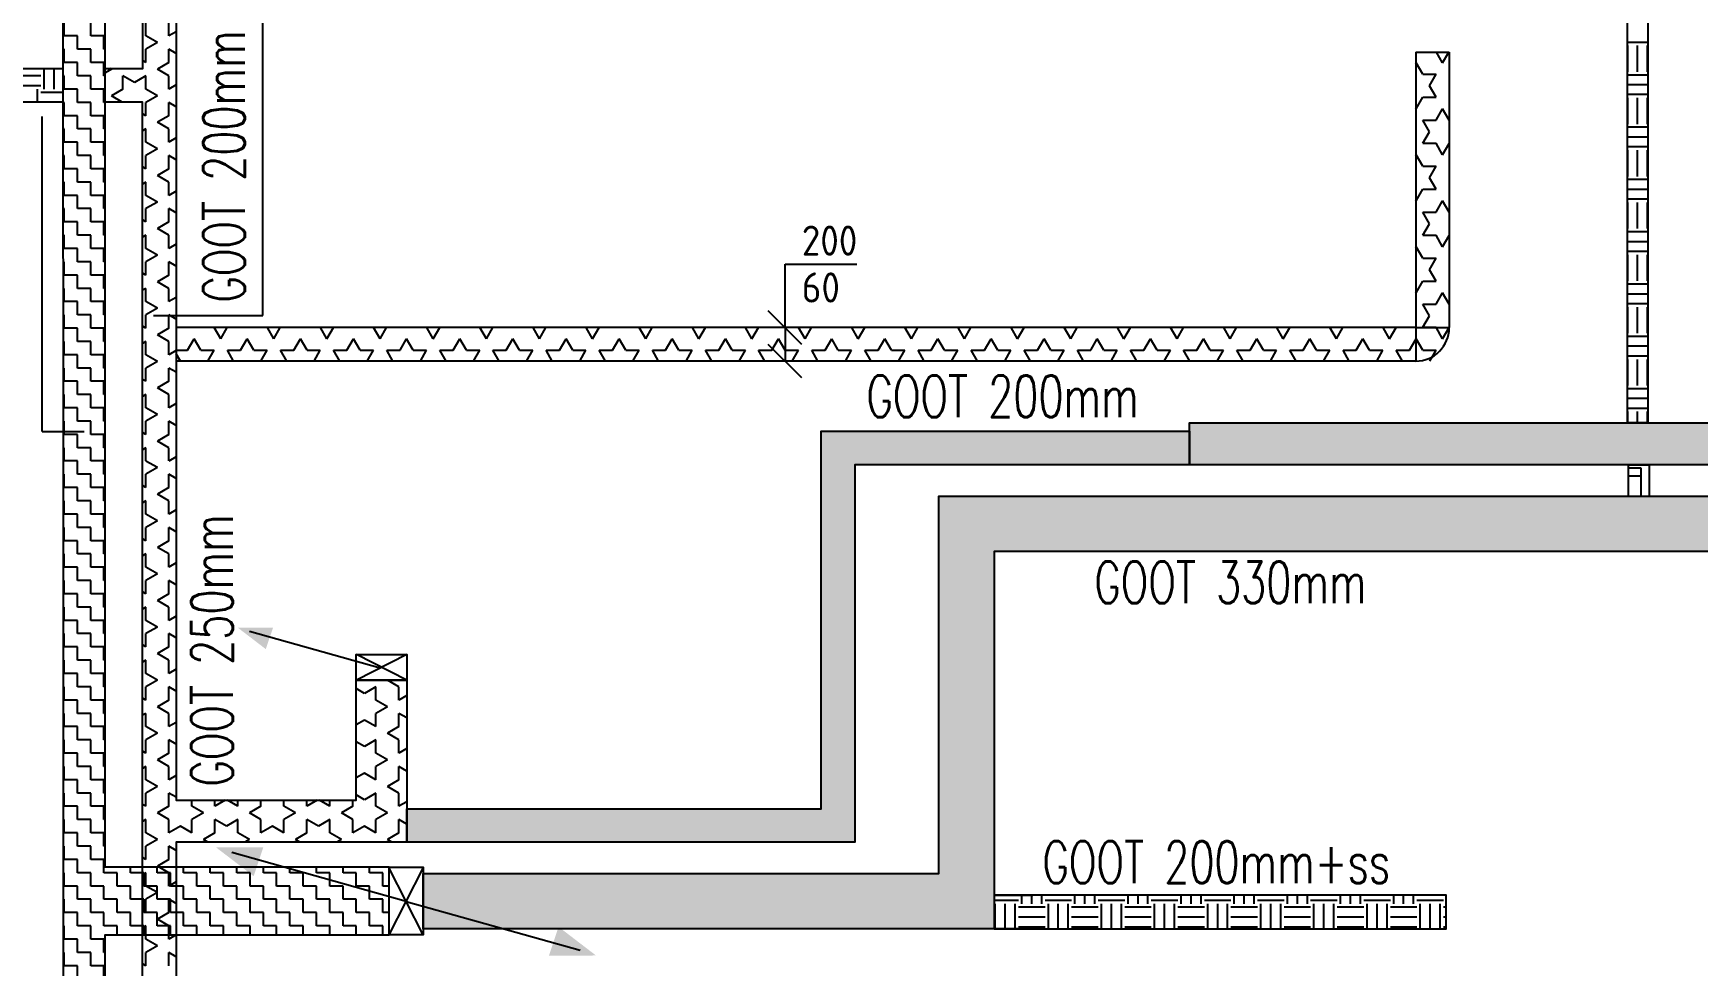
# Model space of a CAD drawing. Header units: millimetres. Extents: x -3262 to 109714, y 0 to 217318.
# Drawn here: x 57737 to 67683, y 189190 to 194763 of the extents above; entities that cross this region are included whole.
import ezdxf

# ---------------------------------------------------------------- set-up
doc = ezdxf.new("R2010")
doc.units = ezdxf.units.MM
doc.header["$LTSCALE"] = 100
for name, color, linetype in [('ByLayer', 2, 'Continuous'), ('EL6131--_ENERGIEBEDR (1996)', 2, 'Continuous'), ('EL6131--_KG_D', 3, 'Continuous'), ('EM6131--_KG', 1, 'Continuous')]:
    doc.layers.add(name, color=color, linetype=linetype)
doc.styles.add('CofelyArial', font='arial.ttf')
doc.styles.add('ROMANS', font='ROMANS', dxfattribs={"width": 0.7})
doc.styles.add('STABICAD-018', font='ISOCP.SHX', dxfattribs={"height": 1.8})

# ---------------------------------------------------------------- blocks, each defined once
blk = doc.blocks.new('PIJL-UIT')
at = {"layer": 'ByLayer', "color": 2}
blk.add_line((0, 0), (2.92, 10.41), dxfattribs=at)
blk.add_solid([(3.228, 11.35), (1.515, 9.111), (3.239, 8.536)], dxfattribs=at)
blk = doc.blocks.new('NV-1')
at = {"layer": 'ByLayer'}
for p, q in [((0, 4), (7.91, 0)), ((0, 0), (7.91, 4))]:
    blk.add_line(p, q, dxfattribs=at)
blk.add_lwpolyline([(0, 0), (8, 0), (8, 4), (0, 4)], close=True, dxfattribs=at)
blk = doc.blocks.new('*X82')
at = {"color": 0}
for p, q in [((28426.9, 19010.3), (28575, 19010.3)), ((28594.8, 18871.4), (28594.8, 19017.1)), ((28426.9, 18950.8), (28575, 18950.8)), ((28426.9, 18891.2), (28575, 18891.2)), ((28436.1, 18712.7), (28436.1, 18871.4)), ((28495.6, 18712.7), (28495.6, 18871.4)), ((28555.2, 18712.7), (28555.2, 18871.4)), ((28575, 18851.6), (28626.9, 18851.6)), ((28575, 18792), (28626.9, 18792)), ((28575, 18732.5), (28626.9, 18732.5)), ((28594.8, 18553.9), (28594.8, 18712.7)), ((28426.9, 18692.8), (28575, 18692.8)), ((28426.9, 18633.3), (28575, 18633.3)), ((28426.9, 18573.8), (28575, 18573.8)), ((28436.1, 18395.2), (28436.1, 18553.9)), ((28495.6, 18395.2), (28495.6, 18553.9)), ((28555.2, 18395.2), (28555.2, 18553.9)), ((28575, 18534.1), (28626.9, 18534.1)), ((28575, 18474.5), (28626.9, 18474.5)), ((28575, 18415), (28626.9, 18415)), ((28426.9, 18375.3), (28575, 18375.3)), ((28426.9, 18315.8), (28575, 18315.8)), ((28594.8, 18236.4), (28594.8, 18395.2)), ((28426.9, 18256.2), (28575, 18256.2)), ((28436.1, 18077.7), (28436.1, 18236.4)), ((28495.6, 18077.7), (28495.6, 18236.4)), ((28555.2, 18077.7), (28555.2, 18236.4)), ((28575, 18216.6), (28626.9, 18216.6)), ((28575, 18157), (28626.9, 18157)), ((28426.9, 18057.8), (28575, 18057.8)), ((28575, 18097.5), (28626.9, 18097.5)), ((28594.8, 17918.9), (28594.8, 18077.7)), ((28426.9, 17998.3), (28575, 17998.3)), ((28426.9, 17938.8), (28575, 17938.8)), ((28436.1, 17760.2), (28436.1, 17918.9)), ((28495.6, 17760.2), (28495.6, 17918.9)), ((28555.2, 17760.2), (28555.2, 17918.9)), ((28575, 17899.1), (28626.9, 17899.1)), ((28575, 17839.5), (28626.9, 17839.5)), ((28426.9, 17740.3), (28575, 17740.3)), ((28575, 17780), (28626.9, 17780)), ((28594.8, 17601.4), (28594.8, 17760.2)), ((28426.9, 17680.8), (28575, 17680.8)), ((28426.9, 17621.2), (28575, 17621.2)), ((28436.1, 17442.7), (28436.1, 17601.4)), ((28495.6, 17442.7), (28495.6, 17601.4)), ((28555.2, 17442.7), (28555.2, 17601.4)), ((28575, 17581.6), (28626.9, 17581.6)), ((28575, 17522), (28626.9, 17522)), ((28426.9, 17422.8), (28575, 17422.8)), ((28575, 17462.5), (28626.9, 17462.5)), ((28594.8, 17283.9), (28594.8, 17442.7)), ((28426.9, 17363.3), (28575, 17363.3)), ((28426.9, 17303.8), (28575, 17303.8)), ((28436.1, 17125.2), (28436.1, 17283.9)), ((28495.6, 17125.2), (28495.6, 17283.9)), ((28555.2, 17125.2), (28555.2, 17283.9)), ((28575, 17264.1), (28626.9, 17264.1)), ((28575, 17204.5), (28626.9, 17204.5)), ((28575, 17145), (28626.9, 17145)), ((28594.8, 16966.4), (28594.8, 17125.2)), ((28426.9, 17105.3), (28575, 17105.3)), ((28426.9, 17045.8), (28575, 17045.8)), ((28426.9, 16986.2), (28575, 16986.2)), ((28436.1, 16807.7), (28436.1, 16966.4)), ((28495.6, 16807.7), (28495.6, 16966.4)), ((28555.2, 16807.7), (28555.2, 16966.4)), ((28575, 16946.6), (28626.9, 16946.6)), ((28575, 16887), (28626.9, 16887)), ((28575, 16827.5), (28626.9, 16827.5)), ((28426.9, 16787.8), (28575, 16787.8)), ((28426.9, 16728.3), (28575, 16728.3)), ((28594.8, 16648.9), (28594.8, 16807.7)), ((28426.9, 16668.8), (28575, 16668.8)), ((28436.1, 16490.2), (28436.1, 16648.9)), ((28495.6, 16490.2), (28495.6, 16648.9)), ((28555.2, 16490.2), (28555.2, 16648.9)), ((28575, 16629.1), (28626.9, 16629.1)), ((28575, 16569.5), (28626.9, 16569.5)), ((28426.9, 16470.3), (28575, 16470.3)), ((28575, 16510), (28626.9, 16510)), ((28594.8, 16331.4), (28594.8, 16490.2)), ((28426.9, 16410.8), (28575, 16410.8)), ((28426.9, 16351.2), (28575, 16351.2)), ((28436.1, 16316.1), (28436.1, 16331.4)), ((28495.6, 16316.1), (28495.6, 16331.4)), ((28555.2, 16316.1), (28555.2, 16331.4))]:
    blk.add_line(p, q, dxfattribs=at)
blk = doc.blocks.new('*X99')
at = {"color": 0}
for p, q in [((37326.1, 17125.2), (37326.1, 17283.9)), ((37385.6, 17125.2), (37385.6, 17283.9)), ((37229.1, 17145), (37306.2, 17145)), ((37286.4, 16993.2), (37286.4, 17125.2)), ((37306.2, 17105.3), (37429.1, 17105.3)), ((37306.2, 17045.8), (37429.1, 17045.8))]:
    blk.add_line(p, q, dxfattribs=at)
blk = doc.blocks.new('*X109')
at = {"color": 0}
for p, q in [((32067.5, 16986.2), (32146.9, 16986.2)), ((32067.5, 16906.9), (32067.5, 16986.2)), ((32146.9, 16986.2), (32146.9, 16991.7)), ((32226.2, 16986.2), (32305.6, 16986.2)), ((32226.2, 16906.9), (32226.2, 16986.2)), ((32305.6, 16986.2), (32305.6, 16991.7)), ((32385, 16986.2), (32464.4, 16986.2)), ((32385, 16906.9), (32385, 16986.2)), ((32464.4, 16986.2), (32464.4, 16991.7)), ((32543.8, 16986.2), (32623.1, 16986.2)), ((32543.8, 16906.9), (32543.8, 16986.2)), ((32623.1, 16986.2), (32623.1, 16991.7)), ((32702.5, 16986.2), (32781.9, 16986.2)), ((32702.5, 16906.9), (32702.5, 16986.2)), ((32781.9, 16986.2), (32781.9, 16991.7)), ((32861.2, 16986.2), (32940.6, 16986.2)), ((32861.2, 16906.9), (32861.2, 16986.2)), ((32940.6, 16986.2), (32940.6, 16991.7)), ((33020, 16986.2), (33099.4, 16986.2)), ((33020, 16906.9), (33020, 16986.2)), ((33099.4, 16986.2), (33099.4, 16991.7)), ((33178.8, 16986.2), (33258.1, 16986.2)), ((33178.8, 16906.9), (33178.8, 16986.2)), ((33258.1, 16986.2), (33258.1, 16991.7)), ((33337.5, 16986.2), (33416.9, 16986.2)), ((33337.5, 16906.9), (33337.5, 16986.2)), ((33416.9, 16986.2), (33416.9, 16991.7)), ((33496.2, 16986.2), (33575.6, 16986.2)), ((33496.2, 16906.9), (33496.2, 16986.2)), ((33575.6, 16986.2), (33575.6, 16991.7)), ((33655, 16986.2), (33734.4, 16986.2)), ((33655, 16906.9), (33655, 16986.2)), ((33734.4, 16986.2), (33734.4, 16991.7)), ((33813.8, 16986.2), (33893.1, 16986.2)), ((33813.8, 16906.9), (33813.8, 16986.2)), ((33893.1, 16986.2), (33893.1, 16991.7)), ((33972.5, 16986.2), (34051.9, 16986.2)), ((33972.5, 16906.9), (33972.5, 16986.2)), ((34051.9, 16986.2), (34051.9, 16991.7)), ((34131.2, 16986.2), (34210.6, 16986.2)), ((34131.2, 16906.9), (34131.2, 16986.2)), ((34210.6, 16986.2), (34210.6, 16991.7)), ((34290, 16986.2), (34369.4, 16986.2)), ((34290, 16906.9), (34290, 16986.2)), ((34369.4, 16986.2), (34369.4, 16991.7)), ((34448.8, 16986.2), (34528.1, 16986.2)), ((34448.8, 16906.9), (34448.8, 16986.2)), ((34528.1, 16986.2), (34528.1, 16991.8)), ((34607.5, 16986.2), (34686.9, 16986.2)), ((34607.5, 16906.9), (34607.5, 16986.2)), ((34686.9, 16986.2), (34686.9, 16991.8)), ((34766.2, 16986.2), (34845.6, 16986.2)), ((34766.2, 16906.9), (34766.2, 16986.2)), ((34845.6, 16986.2), (34845.6, 16991.9)), ((34925, 16986.2), (35004.4, 16986.2)), ((34925, 16906.9), (34925, 16986.2)), ((35004.4, 16986.2), (35004.4, 16992)), ((35083.8, 16986.2), (35163.1, 16986.2)), ((35083.8, 16906.9), (35083.8, 16986.2)), ((35163.1, 16986.2), (35163.1, 16992.1)), ((35242.5, 16986.2), (35321.9, 16986.2)), ((35242.5, 16906.9), (35242.5, 16986.2)), ((35321.9, 16986.2), (35321.9, 16992.2)), ((35401.2, 16986.2), (35480.6, 16986.2)), ((35401.2, 16906.9), (35401.2, 16986.2)), ((35480.6, 16986.2), (35480.6, 16992.3)), ((35560, 16986.2), (35639.4, 16986.2)), ((35560, 16906.9), (35560, 16986.2)), ((35639.4, 16986.2), (35639.4, 16992.4)), ((35718.8, 16986.2), (35798.1, 16986.2)), ((35718.8, 16906.9), (35718.8, 16986.2)), ((35798.1, 16986.2), (35798.1, 16992.4)), ((35877.5, 16986.2), (35956.9, 16986.2)), ((35877.5, 16906.9), (35877.5, 16986.2)), ((35956.9, 16986.2), (35956.9, 16992.5)), ((36036.2, 16986.2), (36115.6, 16986.2)), ((36036.2, 16906.9), (36036.2, 16986.2)), ((36115.6, 16986.2), (36115.6, 16992.6)), ((36195, 16986.2), (36274.4, 16986.2)), ((36195, 16906.9), (36195, 16986.2)), ((36274.4, 16986.2), (36274.4, 16992.7)), ((36353.8, 16986.2), (36433.1, 16986.2)), ((36353.8, 16906.9), (36353.8, 16986.2)), ((36433.1, 16986.2), (36433.1, 16992.8)), ((36512.5, 16986.2), (36591.9, 16986.2)), ((36512.5, 16906.9), (36512.5, 16986.2)), ((36591.9, 16986.2), (36591.9, 16992.9)), ((36671.2, 16986.2), (36750.6, 16986.2)), ((36671.2, 16906.9), (36671.2, 16986.2)), ((36750.6, 16986.2), (36750.6, 16992.9)), ((36830, 16986.2), (36909.4, 16986.2)), ((36830, 16906.9), (36830, 16986.2)), ((36909.4, 16986.2), (36909.4, 16993)), ((36988.8, 16986.2), (37068.1, 16986.2)), ((36988.8, 16906.9), (36988.8, 16986.2)), ((37068.1, 16986.2), (37068.1, 16993.1)), ((37147.5, 16986.2), (37226.9, 16986.2)), ((37147.5, 16906.9), (37147.5, 16986.2)), ((37226.9, 16986.2), (37226.9, 16993.2)), ((37306.2, 16986.2), (37385.6, 16986.2)), ((37306.2, 16906.9), (37306.2, 16986.2)), ((37385.6, 16986.2), (37385.6, 16993.3)), ((37465, 16986.2), (37544.4, 16986.2)), ((37465, 16906.9), (37465, 16986.2)), ((37544.4, 16986.2), (37544.4, 16993.4)), ((37623.8, 16986.2), (37703.1, 16986.2)), ((37623.8, 16906.9), (37623.8, 16986.2)), ((31988.1, 16906.9), (32067.5, 16906.9)), ((32067.5, 16827.5), (32146.9, 16827.5)), ((32067.5, 16748.1), (32067.5, 16827.5)), ((32146.9, 16906.9), (32226.2, 16906.9)), ((32146.9, 16827.5), (32146.9, 16906.9)), ((32226.2, 16827.5), (32305.6, 16827.5)), ((32226.2, 16748.1), (32226.2, 16827.5)), ((32305.6, 16906.9), (32385, 16906.9)), ((32305.6, 16827.5), (32305.6, 16906.9)), ((32385, 16827.5), (32464.4, 16827.5)), ((32385, 16748.1), (32385, 16827.5)), ((32464.4, 16906.9), (32543.8, 16906.9)), ((32464.4, 16827.5), (32464.4, 16906.9)), ((32543.8, 16827.5), (32623.1, 16827.5)), ((32543.8, 16748.1), (32543.8, 16827.5)), ((32623.1, 16906.9), (32702.5, 16906.9)), ((32623.1, 16827.5), (32623.1, 16906.9)), ((32702.5, 16827.5), (32781.9, 16827.5)), ((32702.5, 16748.1), (32702.5, 16827.5)), ((32781.9, 16906.9), (32861.2, 16906.9)), ((32781.9, 16827.5), (32781.9, 16906.9)), ((32861.2, 16827.5), (32940.6, 16827.5)), ((32861.2, 16748.1), (32861.2, 16827.5)), ((32940.6, 16906.9), (33020, 16906.9)), ((32940.6, 16827.5), (32940.6, 16906.9)), ((33020, 16827.5), (33099.4, 16827.5)), ((33020, 16748.1), (33020, 16827.5)), ((33099.4, 16906.9), (33178.8, 16906.9)), ((33099.4, 16827.5), (33099.4, 16906.9)), ((33178.8, 16827.5), (33258.1, 16827.5)), ((33178.8, 16748.1), (33178.8, 16827.5)), ((33258.1, 16906.9), (33337.5, 16906.9)), ((33258.1, 16827.5), (33258.1, 16906.9)), ((33337.5, 16827.5), (33416.9, 16827.5)), ((33337.5, 16748.1), (33337.5, 16827.5)), ((33416.9, 16906.9), (33496.2, 16906.9)), ((33416.9, 16827.5), (33416.9, 16906.9)), ((33496.2, 16827.5), (33575.6, 16827.5)), ((33496.2, 16748.1), (33496.2, 16827.5)), ((33575.6, 16906.9), (33655, 16906.9)), ((33575.6, 16827.5), (33575.6, 16906.9)), ((33655, 16827.5), (33734.4, 16827.5)), ((33655, 16748.1), (33655, 16827.5)), ((33734.4, 16906.9), (33813.8, 16906.9)), ((33734.4, 16827.5), (33734.4, 16906.9)), ((33813.8, 16827.5), (33893.1, 16827.5)), ((33813.8, 16748.1), (33813.8, 16827.5)), ((33893.1, 16906.9), (33972.5, 16906.9)), ((33893.1, 16827.5), (33893.1, 16906.9)), ((33972.5, 16827.5), (34051.9, 16827.5)), ((33972.5, 16748.1), (33972.5, 16827.5)), ((34051.9, 16906.9), (34131.2, 16906.9)), ((34051.9, 16827.5), (34051.9, 16906.9)), ((34131.2, 16827.5), (34210.6, 16827.5)), ((34131.2, 16748.1), (34131.2, 16827.5)), ((34210.6, 16906.9), (34290, 16906.9)), ((34210.6, 16827.5), (34210.6, 16906.9)), ((34290, 16827.5), (34369.4, 16827.5)), ((34290, 16748.1), (34290, 16827.5)), ((34369.4, 16906.9), (34448.8, 16906.9)), ((34369.4, 16827.5), (34369.4, 16906.9)), ((34448.8, 16827.5), (34528.1, 16827.5)), ((34448.8, 16748.1), (34448.8, 16827.5)), ((34528.1, 16906.9), (34607.5, 16906.9)), ((34528.1, 16827.5), (34528.1, 16906.9)), ((34607.5, 16827.5), (34686.9, 16827.5)), ((34607.5, 16748.1), (34607.5, 16827.5)), ((34686.9, 16906.9), (34766.2, 16906.9)), ((34686.9, 16827.5), (34686.9, 16906.9)), ((34766.2, 16827.5), (34845.6, 16827.5)), ((34766.2, 16748.1), (34766.2, 16827.5)), ((34845.6, 16906.9), (34925, 16906.9)), ((34845.6, 16827.5), (34845.6, 16906.9)), ((34925, 16827.5), (35004.4, 16827.5)), ((34925, 16748.1), (34925, 16827.5)), ((35004.4, 16906.9), (35083.8, 16906.9)), ((35004.4, 16827.5), (35004.4, 16906.9)), ((35083.8, 16827.5), (35163.1, 16827.5)), ((35083.8, 16748.1), (35083.8, 16827.5)), ((35163.1, 16906.9), (35242.5, 16906.9)), ((35163.1, 16827.5), (35163.1, 16906.9)), ((35242.5, 16827.5), (35321.9, 16827.5)), ((35242.5, 16748.1), (35242.5, 16827.5)), ((35321.9, 16906.9), (35401.2, 16906.9)), ((35321.9, 16827.5), (35321.9, 16906.9)), ((35401.2, 16827.5), (35480.6, 16827.5)), ((35401.2, 16748.1), (35401.2, 16827.5)), ((35480.6, 16906.9), (35560, 16906.9)), ((35480.6, 16827.5), (35480.6, 16906.9)), ((35560, 16827.5), (35639.4, 16827.5)), ((35560, 16748.1), (35560, 16827.5)), ((35639.4, 16906.9), (35718.8, 16906.9)), ((35639.4, 16827.5), (35639.4, 16906.9)), ((35718.8, 16827.5), (35798.1, 16827.5)), ((35718.8, 16748.1), (35718.8, 16827.5)), ((35798.1, 16906.9), (35877.5, 16906.9)), ((35798.1, 16827.5), (35798.1, 16906.9)), ((35877.5, 16827.5), (35956.9, 16827.5)), ((35877.5, 16748.1), (35877.5, 16827.5)), ((35956.9, 16906.9), (36036.2, 16906.9)), ((35956.9, 16827.5), (35956.9, 16906.9)), ((36036.2, 16827.5), (36115.6, 16827.5)), ((36036.2, 16748.1), (36036.2, 16827.5)), ((36115.6, 16906.9), (36195, 16906.9)), ((36115.6, 16827.5), (36115.6, 16906.9)), ((36195, 16827.5), (36274.4, 16827.5)), ((36195, 16748.1), (36195, 16827.5)), ((36274.4, 16906.9), (36353.8, 16906.9)), ((36274.4, 16827.5), (36274.4, 16906.9)), ((36353.8, 16827.5), (36433.1, 16827.5)), ((36353.8, 16748.1), (36353.8, 16827.5)), ((36433.1, 16906.9), (36512.5, 16906.9)), ((36433.1, 16827.5), (36433.1, 16906.9)), ((36512.5, 16827.5), (36591.9, 16827.5)), ((36512.5, 16748.1), (36512.5, 16827.5)), ((36591.9, 16906.9), (36671.2, 16906.9)), ((36591.9, 16827.5), (36591.9, 16906.9)), ((36671.2, 16827.5), (36750.6, 16827.5)), ((36671.2, 16748.1), (36671.2, 16827.5)), ((36750.6, 16906.9), (36830, 16906.9)), ((36750.6, 16827.5), (36750.6, 16906.9)), ((36830, 16827.5), (36909.4, 16827.5)), ((36830, 16748.1), (36830, 16827.5)), ((36909.4, 16906.9), (36988.8, 16906.9)), ((36909.4, 16827.5), (36909.4, 16906.9)), ((36988.8, 16827.5), (37068.1, 16827.5)), ((36988.8, 16748.1), (36988.8, 16827.5)), ((37068.1, 16906.9), (37147.5, 16906.9)), ((37068.1, 16827.5), (37068.1, 16906.9)), ((37147.5, 16827.5), (37226.9, 16827.5)), ((37147.5, 16748.1), (37147.5, 16827.5)), ((37226.9, 16906.9), (37306.2, 16906.9)), ((37226.9, 16827.5), (37226.9, 16906.9)), ((37306.2, 16827.5), (37385.6, 16827.5)), ((37306.2, 16748.1), (37306.2, 16827.5)), ((37385.6, 16906.9), (37465, 16906.9)), ((37385.6, 16827.5), (37385.6, 16906.9)), ((37465, 16827.5), (37544.4, 16827.5)), ((37465, 16748.1), (37465, 16827.5)), ((37544.4, 16906.9), (37623.8, 16906.9)), ((37544.4, 16827.5), (37544.4, 16906.9)), ((37623.8, 16827.5), (37703.1, 16827.5)), ((37623.8, 16748.1), (37623.8, 16827.5)), ((31988.1, 16748.1), (32067.5, 16748.1)), ((32146.9, 16748.1), (32226.2, 16748.1)), ((32146.9, 16741.7), (32146.9, 16748.1)), ((32305.6, 16748.1), (32385, 16748.1)), ((32305.6, 16668.8), (32305.6, 16748.1)), ((32464.4, 16748.1), (32543.8, 16748.1)), ((32464.4, 16668.8), (32464.4, 16748.1)), ((32623.1, 16748.1), (32702.5, 16748.1)), ((32623.1, 16668.8), (32623.1, 16748.1)), ((32781.9, 16748.1), (32861.2, 16748.1)), ((32781.9, 16741.7), (32781.9, 16748.1)), ((32940.6, 16748.1), (33020, 16748.1)), ((32940.6, 16741.7), (32940.6, 16748.1)), ((33099.4, 16748.1), (33178.8, 16748.1)), ((33099.4, 16741.7), (33099.4, 16748.1)), ((33258.1, 16748.1), (33337.5, 16748.1)), ((33258.1, 16741.7), (33258.1, 16748.1)), ((33416.9, 16748.1), (33496.2, 16748.1)), ((33416.9, 16741.7), (33416.9, 16748.1)), ((33575.6, 16748.1), (33655, 16748.1)), ((33575.6, 16741.7), (33575.6, 16748.1)), ((33734.4, 16748.1), (33813.8, 16748.1)), ((33734.4, 16741.7), (33734.4, 16748.1)), ((33893.1, 16748.1), (33972.5, 16748.1)), ((33893.1, 16741.7), (33893.1, 16748.1)), ((34051.9, 16748.1), (34131.2, 16748.1)), ((34051.9, 16741.7), (34051.9, 16748.1)), ((34210.6, 16748.1), (34290, 16748.1)), ((34210.6, 16741.7), (34210.6, 16748.1)), ((34369.4, 16748.1), (34448.8, 16748.1)), ((34369.4, 16741.7), (34369.4, 16748.1)), ((34528.1, 16748.1), (34607.5, 16748.1)), ((34528.1, 16741.7), (34528.1, 16748.1)), ((34686.9, 16748.1), (34766.2, 16748.1)), ((34686.9, 16741.7), (34686.9, 16748.1)), ((34845.6, 16748.1), (34925, 16748.1)), ((34845.6, 16741.7), (34845.6, 16748.1)), ((35004.4, 16748.1), (35083.8, 16748.1)), ((35004.4, 16741.7), (35004.4, 16748.1)), ((35163.1, 16748.1), (35242.5, 16748.1)), ((35163.1, 16741.7), (35163.1, 16748.1)), ((35321.9, 16748.1), (35401.2, 16748.1)), ((35321.9, 16741.7), (35321.9, 16748.1)), ((35480.6, 16748.1), (35560, 16748.1)), ((35480.6, 16741.7), (35480.6, 16748.1)), ((35639.4, 16748.1), (35718.8, 16748.1)), ((35639.4, 16741.7), (35639.4, 16748.1)), ((35798.1, 16748.1), (35877.5, 16748.1)), ((35798.1, 16741.7), (35798.1, 16748.1)), ((35956.9, 16748.1), (36036.2, 16748.1)), ((35956.9, 16741.7), (35956.9, 16748.1)), ((36115.6, 16748.1), (36195, 16748.1)), ((36115.6, 16741.7), (36115.6, 16748.1)), ((36274.4, 16748.1), (36353.8, 16748.1)), ((36274.4, 16741.7), (36274.4, 16748.1)), ((36433.1, 16748.1), (36512.5, 16748.1)), ((36433.1, 16741.7), (36433.1, 16748.1)), ((36591.9, 16748.1), (36671.2, 16748.1)), ((36591.9, 16741.7), (36591.9, 16748.1)), ((36750.6, 16748.1), (36830, 16748.1)), ((36750.6, 16741.7), (36750.6, 16748.1)), ((36909.4, 16748.1), (36988.8, 16748.1)), ((36909.4, 16741.7), (36909.4, 16748.1)), ((37068.1, 16748.1), (37147.5, 16748.1)), ((37068.1, 16741.7), (37068.1, 16748.1)), ((37226.9, 16748.1), (37306.2, 16748.1)), ((37226.9, 16741.7), (37226.9, 16748.1)), ((37385.6, 16748.1), (37465, 16748.1)), ((37385.6, 16741.7), (37385.6, 16748.1)), ((37544.4, 16748.1), (37623.8, 16748.1)), ((37544.4, 16741.7), (37544.4, 16748.1)), ((32251.4, 16668.8), (32305.6, 16668.8)), ((32385, 16668.8), (32464.4, 16668.8)), ((32385, 16589.4), (32385, 16668.8)), ((32543.8, 16668.8), (32623.1, 16668.8)), ((32543.8, 16589.4), (32543.8, 16668.8)), ((32305.6, 16589.4), (32385, 16589.4)), ((32305.6, 16510), (32305.6, 16589.4)), ((32464.4, 16589.4), (32543.8, 16589.4)), ((32464.4, 16510), (32464.4, 16589.4)), ((32623.1, 16589.4), (32656, 16589.4)), ((32623.1, 16510), (32623.1, 16589.4)), ((32251.4, 16510), (32305.6, 16510)), ((32305.6, 16430.6), (32385, 16430.6)), ((32305.6, 16351.2), (32305.6, 16430.6)), ((32385, 16510), (32464.4, 16510)), ((32385, 16430.6), (32385, 16510)), ((32464.4, 16430.6), (32543.8, 16430.6)), ((32464.4, 16351.2), (32464.4, 16430.6)), ((32543.8, 16510), (32623.1, 16510)), ((32543.8, 16430.6), (32543.8, 16510)), ((32623.1, 16430.6), (32656, 16430.6)), ((32623.1, 16351.2), (32623.1, 16430.6)), ((32251.4, 16351.2), (32305.6, 16351.2)), ((32385, 16351.2), (32464.4, 16351.2)), ((32385, 16271.9), (32385, 16351.2)), ((32543.8, 16351.2), (32623.1, 16351.2)), ((32543.8, 16271.9), (32543.8, 16351.2)), ((32305.6, 16271.9), (32385, 16271.9)), ((32305.6, 16192.5), (32305.6, 16271.9)), ((32464.4, 16271.9), (32543.8, 16271.9)), ((32464.4, 16192.5), (32464.4, 16271.9)), ((32623.1, 16271.9), (32656, 16271.9)), ((32623.1, 16192.5), (32623.1, 16271.9)), ((32251.4, 16192.5), (32305.6, 16192.5)), ((32385, 16192.5), (32464.4, 16192.5)), ((32385, 16113.1), (32385, 16192.5)), ((32543.8, 16192.5), (32623.1, 16192.5)), ((32543.8, 16113.1), (32543.8, 16192.5)), ((32251.4, 16033.8), (32305.6, 16033.8)), ((32305.6, 16113.1), (32385, 16113.1)), ((32305.6, 16033.8), (32305.6, 16113.1)), ((32385, 16033.8), (32464.4, 16033.8)), ((32385, 15954.4), (32385, 16033.8)), ((32464.4, 16113.1), (32543.8, 16113.1)), ((32464.4, 16033.8), (32464.4, 16113.1)), ((32543.8, 16033.8), (32623.1, 16033.8)), ((32543.8, 15954.4), (32543.8, 16033.8)), ((32623.1, 16113.1), (32656, 16113.1)), ((32623.1, 16033.8), (32623.1, 16113.1)), ((32305.6, 15954.4), (32385, 15954.4)), ((32305.6, 15875), (32305.6, 15954.4)), ((32464.4, 15954.4), (32543.8, 15954.4)), ((32464.4, 15875), (32464.4, 15954.4)), ((32623.1, 15954.4), (32656, 15954.4)), ((32623.1, 15875), (32623.1, 15954.4)), ((32251.4, 15875), (32305.6, 15875)), ((32385, 15875), (32464.4, 15875)), ((32385, 15795.6), (32385, 15875)), ((32543.8, 15875), (32623.1, 15875)), ((32543.8, 15795.6), (32543.8, 15875)), ((32251.4, 15716.2), (32305.6, 15716.2)), ((32305.6, 15795.6), (32385, 15795.6)), ((32305.6, 15716.2), (32305.6, 15795.6)), ((32385, 15716.2), (32464.4, 15716.2)), ((32385, 15636.9), (32385, 15716.2)), ((32464.4, 15795.6), (32543.8, 15795.6)), ((32464.4, 15716.2), (32464.4, 15795.6)), ((32543.8, 15716.2), (32623.1, 15716.2)), ((32543.8, 15636.9), (32543.8, 15716.2)), ((32623.1, 15795.6), (32656, 15795.6)), ((32623.1, 15716.2), (32623.1, 15795.6)), ((32305.6, 15636.9), (32385, 15636.9)), ((32305.6, 15557.5), (32305.6, 15636.9)), ((32464.4, 15636.9), (32543.8, 15636.9)), ((32464.4, 15557.5), (32464.4, 15636.9)), ((32623.1, 15636.9), (32656, 15636.9)), ((32623.1, 15557.5), (32623.1, 15636.9)), ((32251.4, 15557.5), (32305.6, 15557.5)), ((32385, 15557.5), (32464.4, 15557.5)), ((32385, 15478.1), (32385, 15557.5)), ((32543.8, 15557.5), (32623.1, 15557.5)), ((32543.8, 15478.1), (32543.8, 15557.5)), ((32305.6, 15478.1), (32385, 15478.1)), ((32305.6, 15398.8), (32305.6, 15478.1)), ((32464.4, 15478.1), (32543.8, 15478.1)), ((32464.4, 15398.8), (32464.4, 15478.1)), ((32623.1, 15478.1), (32656, 15478.1)), ((32623.1, 15398.8), (32623.1, 15478.1)), ((32251.4, 15398.8), (32305.6, 15398.8)), ((32305.6, 15319.4), (32385, 15319.4)), ((32305.6, 15240), (32305.6, 15319.4)), ((32385, 15398.8), (32464.4, 15398.8)), ((32385, 15319.4), (32385, 15398.8)), ((32464.4, 15319.4), (32543.8, 15319.4)), ((32464.4, 15240), (32464.4, 15319.4)), ((32543.8, 15398.8), (32623.1, 15398.8)), ((32543.8, 15319.4), (32543.8, 15398.8)), ((32623.1, 15319.4), (32656, 15319.4)), ((32623.1, 15240), (32623.1, 15319.4)), ((32251.4, 15240), (32305.6, 15240)), ((32385, 15240), (32464.4, 15240)), ((32385, 15160.6), (32385, 15240)), ((32543.8, 15240), (32623.1, 15240)), ((32543.8, 15160.6), (32543.8, 15240)), ((32305.6, 15160.6), (32385, 15160.6)), ((32305.6, 15081.2), (32305.6, 15160.6)), ((32464.4, 15160.6), (32543.8, 15160.6)), ((32464.4, 15081.2), (32464.4, 15160.6)), ((32623.1, 15160.6), (32656, 15160.6)), ((32623.1, 15081.2), (32623.1, 15160.6)), ((32251.4, 15081.2), (32305.6, 15081.2)), ((32385, 15081.2), (32464.4, 15081.2)), ((32385, 15043.7), (32385, 15081.2)), ((32543.8, 15081.2), (32623.1, 15081.2)), ((32543.8, 15043.7), (32543.8, 15081.2))]:
    blk.add_line(p, q, dxfattribs=at)
blk = doc.blocks.new('*X110')
at = {"color": 0}
for p, q in [((37425.3, 16704), (37403.5, 16741.8)), ((37425.3, 16704), (37429.1, 16710.5)), ((37229.1, 16639.1), (37266.6, 16704)), ((37306.2, 16635.3), (37266.6, 16704)), ((37306.2, 16635.3), (37385.6, 16635.3)), ((37345.9, 16566.5), (37385.6, 16635.3)), ((32067.5, 16497.8), (32079.1, 16517.9)), ((32305.6, 16497.8), (32294, 16517.9)), ((32385, 16497.8), (32396.6, 16517.9)), ((32623.1, 16497.8), (32611.5, 16518)), ((32702.5, 16497.8), (32714.2, 16518)), ((32940.6, 16497.8), (32928.9, 16518)), ((33020, 16497.8), (33031.7, 16518)), ((33258.1, 16497.8), (33246.4, 16518)), ((33337.5, 16497.8), (33349.2, 16518)), ((33575.6, 16497.8), (33563.9, 16518.1)), ((33655, 16497.8), (33666.7, 16518.1)), ((33893.1, 16497.8), (33881.4, 16518.1)), ((33972.5, 16497.8), (33984.2, 16518.1)), ((34210.6, 16497.8), (34198.9, 16518.1)), ((34290, 16497.8), (34301.7, 16518.1)), ((34528.1, 16497.8), (34516.4, 16518.1)), ((34607.5, 16497.8), (34619.3, 16518.2)), ((34845.6, 16497.8), (34833.8, 16518.2)), ((34925, 16497.8), (34936.8, 16518.2)), ((35163.1, 16497.8), (35151.3, 16518.2)), ((35242.5, 16497.8), (35254.3, 16518.2)), ((35480.6, 16497.8), (35468.8, 16518.2)), ((35560, 16497.8), (35571.8, 16518.2)), ((35798.1, 16497.8), (35786.3, 16518.3)), ((35877.5, 16497.8), (35889.3, 16518.3)), ((36115.6, 16497.8), (36103.8, 16518.3)), ((36195, 16497.8), (36206.8, 16518.3)), ((36433.1, 16497.8), (36421.3, 16518.3)), ((36512.5, 16497.8), (36524.4, 16518.3)), ((36750.6, 16497.8), (36738.7, 16518.4)), ((36830, 16497.8), (36841.9, 16518.4)), ((37068.1, 16497.8), (37056.2, 16518.4)), ((37147.5, 16497.8), (37159.4, 16518.4)), ((37385.6, 16497.8), (37345.9, 16566.5)), ((37465, 16497.8), (37475.5, 16516.1)), ((32067.5, 16497.8), (32146.9, 16497.8)), ((32186.6, 16429), (32146.9, 16497.8)), ((32186.6, 16429), (32226.2, 16497.8)), ((32226.2, 16497.8), (32305.6, 16497.8)), ((32305.6, 16360.3), (32345.3, 16429)), ((32385, 16360.3), (32345.3, 16429)), ((32385, 16497.8), (32464.4, 16497.8)), ((32504.1, 16429), (32464.4, 16497.8)), ((32504.1, 16429), (32543.7, 16497.8)), ((32543.8, 16497.8), (32623.1, 16497.8)), ((32623.1, 16360.3), (32662.8, 16429)), ((32702.5, 16360.3), (32662.8, 16429)), ((32702.5, 16497.8), (32781.9, 16497.8)), ((32821.6, 16429), (32781.9, 16497.8)), ((32821.6, 16429), (32861.2, 16497.8)), ((32861.2, 16497.8), (32940.6, 16497.8)), ((32940.6, 16360.3), (32980.3, 16429)), ((33020, 16360.3), (32980.3, 16429)), ((33020, 16497.8), (33099.4, 16497.8)), ((33139.1, 16429), (33099.4, 16497.8)), ((33139.1, 16429), (33178.7, 16497.8)), ((33178.8, 16497.8), (33258.1, 16497.8)), ((33258.1, 16360.3), (33297.8, 16429)), ((33337.5, 16360.3), (33297.8, 16429)), ((33337.5, 16497.8), (33416.9, 16497.8)), ((33456.6, 16429), (33416.9, 16497.8)), ((33456.6, 16429), (33496.2, 16497.8)), ((33496.2, 16497.8), (33575.6, 16497.8)), ((33575.6, 16360.3), (33615.3, 16429)), ((33655, 16360.3), (33615.3, 16429)), ((33655, 16497.8), (33734.4, 16497.8)), ((33774.1, 16429), (33734.4, 16497.8)), ((33774.1, 16429), (33813.7, 16497.8)), ((33813.8, 16497.8), (33893.1, 16497.8)), ((33893.1, 16360.3), (33932.8, 16429)), ((33972.5, 16360.3), (33932.8, 16429)), ((33972.5, 16497.8), (34051.9, 16497.8)), ((34091.6, 16429), (34051.9, 16497.8)), ((34091.6, 16429), (34131.2, 16497.8)), ((34131.2, 16497.8), (34210.6, 16497.8)), ((34210.6, 16360.3), (34250.3, 16429)), ((34290, 16360.3), (34250.3, 16429)), ((34290, 16497.8), (34369.4, 16497.8)), ((34409.1, 16429), (34369.4, 16497.8)), ((34409.1, 16429), (34448.7, 16497.8)), ((34448.8, 16497.8), (34528.1, 16497.8)), ((34528.1, 16360.3), (34567.8, 16429)), ((34607.5, 16360.3), (34567.8, 16429)), ((34607.5, 16497.8), (34686.9, 16497.8)), ((34726.6, 16429), (34686.9, 16497.8)), ((34726.6, 16429), (34766.2, 16497.8)), ((34766.2, 16497.8), (34845.6, 16497.8)), ((34845.6, 16360.3), (34885.3, 16429)), ((34925, 16360.3), (34885.3, 16429)), ((34925, 16497.8), (35004.4, 16497.8)), ((35044.1, 16429), (35004.4, 16497.8)), ((35044.1, 16429), (35083.7, 16497.8)), ((35083.8, 16497.8), (35163.1, 16497.8)), ((35163.1, 16360.3), (35202.8, 16429)), ((35242.5, 16360.3), (35202.8, 16429)), ((35242.5, 16497.8), (35321.9, 16497.8)), ((35361.6, 16429), (35321.9, 16497.8)), ((35361.6, 16429), (35401.2, 16497.8)), ((35401.2, 16497.8), (35480.6, 16497.8)), ((35480.6, 16360.3), (35520.3, 16429)), ((35560, 16360.3), (35520.3, 16429)), ((35560, 16497.8), (35639.4, 16497.8)), ((35679.1, 16429), (35639.4, 16497.8)), ((35679.1, 16429), (35718.7, 16497.8)), ((35718.8, 16497.8), (35798.1, 16497.8)), ((35798.1, 16360.3), (35837.8, 16429)), ((35877.5, 16360.3), (35837.8, 16429)), ((35877.5, 16497.8), (35956.9, 16497.8)), ((35996.6, 16429), (35956.9, 16497.8)), ((35996.6, 16429), (36036.2, 16497.8)), ((36036.2, 16497.8), (36115.6, 16497.8)), ((36115.6, 16360.3), (36155.3, 16429)), ((36195, 16360.3), (36155.3, 16429)), ((36195, 16497.8), (36274.4, 16497.8)), ((36314.1, 16429), (36274.4, 16497.8)), ((36314.1, 16429), (36353.7, 16497.8)), ((36353.8, 16497.8), (36433.1, 16497.8)), ((36433.1, 16360.3), (36472.8, 16429)), ((36512.5, 16360.3), (36472.8, 16429)), ((36512.5, 16497.8), (36591.9, 16497.8)), ((36631.6, 16429), (36591.9, 16497.8)), ((36631.6, 16429), (36671.2, 16497.8)), ((36671.2, 16497.8), (36750.6, 16497.8)), ((36750.6, 16360.3), (36790.3, 16429)), ((36830, 16360.3), (36790.3, 16429)), ((36830, 16497.8), (36909.4, 16497.8)), ((36949.1, 16429), (36909.4, 16497.8)), ((36949.1, 16429), (36988.7, 16497.8)), ((36988.8, 16497.8), (37068.1, 16497.8)), ((37068.1, 16360.3), (37107.8, 16429)), ((37147.5, 16360.3), (37107.8, 16429)), ((37147.5, 16497.8), (37226.9, 16497.8)), ((37266.6, 16429), (37226.9, 16497.8)), ((37266.6, 16429), (37306.2, 16497.8)), ((37306.2, 16497.8), (37385.6, 16497.8)), ((37385.6, 16360.3), (37425.3, 16429)), ((37465, 16360.3), (37425.3, 16429)), ((37465, 16497.8), (37544.4, 16497.8)), ((37584.1, 16429), (37544.4, 16497.8)), ((37584.1, 16429), (37623.7, 16497.8)), ((37623.8, 16497.8), (37703.1, 16497.8)), ((32067.5, 16360.3), (32146.9, 16360.3)), ((32121.3, 16316.1), (32146.9, 16360.3)), ((32226.2, 16360.3), (32305.6, 16360.3)), ((32251.8, 16316.1), (32226.2, 16360.3)), ((32385, 16360.3), (32464.4, 16360.3)), ((32438.8, 16316.1), (32464.4, 16360.3)), ((32569.3, 16316.1), (32543.7, 16360.3)), ((32543.8, 16360.3), (32623.1, 16360.3)), ((32702.5, 16360.3), (32781.9, 16360.3)), ((32756.3, 16316.1), (32781.9, 16360.3)), ((32861.2, 16360.3), (32940.6, 16360.3)), ((32900.9, 16291.6), (32861.2, 16360.3)), ((33020, 16360.3), (33099.4, 16360.3)), ((33073.8, 16316.1), (33099.4, 16360.3)), ((33204.3, 16316.1), (33178.7, 16360.3)), ((33178.8, 16360.3), (33258.1, 16360.3)), ((33337.5, 16360.3), (33416.9, 16360.3)), ((33391.3, 16316.1), (33416.9, 16360.3)), ((33496.2, 16360.3), (33575.6, 16360.3)), ((33521.8, 16316.1), (33496.2, 16360.3)), ((33655, 16360.3), (33734.4, 16360.3)), ((33708.8, 16316.1), (33734.4, 16360.3)), ((33839.3, 16316.1), (33813.7, 16360.3)), ((33813.8, 16360.3), (33893.1, 16360.3)), ((33972.5, 16360.3), (34051.9, 16360.3)), ((34026.3, 16316.1), (34051.9, 16360.3)), ((34131.2, 16360.3), (34210.6, 16360.3)), ((34156.8, 16316.1), (34131.2, 16360.3)), ((34290, 16360.3), (34369.4, 16360.3)), ((34343.8, 16316.1), (34369.4, 16360.3)), ((34474.3, 16316.1), (34448.7, 16360.3)), ((34448.8, 16360.3), (34528.1, 16360.3)), ((34607.5, 16360.3), (34686.9, 16360.3)), ((34661.3, 16316.1), (34686.9, 16360.3)), ((34766.2, 16360.3), (34845.6, 16360.3)), ((34791.8, 16316.1), (34766.2, 16360.3)), ((34925, 16360.3), (35004.4, 16360.3)), ((34978.8, 16316.1), (35004.4, 16360.3)), ((35109.3, 16316.1), (35083.7, 16360.3)), ((35083.8, 16360.3), (35163.1, 16360.3)), ((35242.5, 16360.3), (35321.9, 16360.3)), ((35296.3, 16316.1), (35321.9, 16360.3)), ((35401.2, 16360.3), (35480.6, 16360.3)), ((35426.8, 16316.1), (35401.2, 16360.3)), ((35560, 16360.3), (35639.4, 16360.3)), ((35613.8, 16316.1), (35639.4, 16360.3)), ((35744.3, 16316.1), (35718.7, 16360.3)), ((35718.8, 16360.3), (35798.1, 16360.3)), ((35877.5, 16360.3), (35956.9, 16360.3)), ((35931.3, 16316.1), (35956.9, 16360.3)), ((36036.2, 16360.3), (36115.6, 16360.3)), ((36061.8, 16316.1), (36036.2, 16360.3)), ((36195, 16360.3), (36274.4, 16360.3)), ((36248.8, 16316.1), (36274.4, 16360.3)), ((36379.3, 16316.1), (36353.7, 16360.3)), ((36353.8, 16360.3), (36433.1, 16360.3)), ((36512.5, 16360.3), (36591.9, 16360.3)), ((36566.3, 16316.1), (36591.9, 16360.3)), ((36671.2, 16360.3), (36750.6, 16360.3)), ((36696.8, 16316.1), (36671.2, 16360.3)), ((36830, 16360.3), (36909.4, 16360.3)), ((36883.8, 16316.1), (36909.4, 16360.3)), ((37014.3, 16316.1), (36988.7, 16360.3)), ((36988.8, 16360.3), (37068.1, 16360.3)), ((37147.5, 16360.3), (37226.9, 16360.3)), ((37201.3, 16316.1), (37226.9, 16360.3)), ((37306.2, 16360.3), (37385.6, 16360.3)), ((37331.8, 16316.1), (37306.2, 16360.3)), ((37465, 16360.3), (37544.4, 16360.3)), ((37518.8, 16316.1), (37544.4, 16360.3)), ((37649.3, 16316.1), (37623.7, 16360.3)), ((37623.8, 16360.3), (37703.1, 16360.3)), ((32861.2, 16222.8), (32900.9, 16291.6)), ((32861.2, 16222.8), (32940.6, 16222.8)), ((32980.3, 16154.1), (32940.6, 16222.8)), ((32980.3, 16154.1), (33020, 16222.8)), ((33020, 16222.8), (33056, 16222.8)), ((32806, 16127), (32821.6, 16154.1)), ((32861.2, 16085.3), (32821.6, 16154.1)), ((32861.2, 16085.3), (32940.6, 16085.3)), ((32900.9, 16016.6), (32940.6, 16085.3)), ((32940.6, 15947.9), (32900.9, 16016.6)), ((33020, 16085.3), (33056, 16085.3)), ((33056, 16023.1), (33020, 16085.3)), ((32821.6, 15879.1), (32861.2, 15947.9)), ((32861.2, 15947.9), (32940.6, 15947.9)), ((33020, 15947.9), (33056, 16010.1)), ((33020, 15947.9), (33056, 15947.9)), ((32821.6, 15879.1), (32806, 15906.1)), ((32940.6, 15810.4), (32980.3, 15879.1)), ((33020, 15810.4), (32980.3, 15879.1)), ((32861.2, 15810.4), (32940.6, 15810.4)), ((32900.9, 15741.6), (32861.2, 15810.4)), ((32861.2, 15672.9), (32900.9, 15741.6)), ((33020, 15810.4), (33056, 15810.4)), ((32861.2, 15672.9), (32940.6, 15672.9)), ((32980.3, 15604.1), (32940.6, 15672.9)), ((32980.3, 15604.2), (33020, 15672.9)), ((33020, 15672.9), (33056, 15672.9)), ((32806, 15577.1), (32821.6, 15604.2)), ((32861.2, 15535.4), (32821.6, 15604.1)), ((32861.2, 15535.4), (32940.6, 15535.4)), ((32900.9, 15466.7), (32940.6, 15535.4)), ((33020, 15535.4), (33056, 15535.4)), ((33056, 15473.1), (33020, 15535.4)), ((32940.6, 15397.9), (32900.9, 15466.7)), ((33020, 15397.9), (33056, 15460.2)), ((32821.6, 15329.2), (32806, 15356.2)), ((32821.6, 15329.2), (32861.2, 15397.9)), ((32861.2, 15397.9), (32940.6, 15397.9)), ((32940.6, 15260.5), (32980.3, 15329.2)), ((33020, 15260.4), (32980.3, 15329.2)), ((33020, 15397.9), (33056, 15397.9)), ((32861.2, 15260.4), (32940.6, 15260.4)), ((32900.9, 15191.7), (32861.2, 15260.4)), ((33020, 15260.4), (33056, 15260.4)), ((33059.7, 15191.7), (33088.4, 15241.4)), ((33218.4, 15191.7), (33189.7, 15241.4)), ((33377.2, 15191.7), (33405.9, 15241.4)), ((33535.9, 15191.7), (33507.2, 15241.4)), ((33694.7, 15191.7), (33723.4, 15241.4)), ((32861.2, 15123), (32900.9, 15191.7)), ((32861.2, 15123), (32940.6, 15123)), ((32980.3, 15054.2), (32940.6, 15123)), ((32980.3, 15054.2), (33020, 15123)), ((33020, 15123), (33099.4, 15123)), ((33099.4, 15123), (33059.7, 15191.7)), ((33178.7, 15123), (33218.4, 15191.7)), ((33178.8, 15123), (33258.1, 15123)), ((33297.8, 15054.2), (33258.1, 15123)), ((33297.8, 15054.2), (33337.5, 15123)), ((33337.5, 15123), (33416.9, 15123)), ((33416.9, 15123), (33377.2, 15191.7)), ((33496.2, 15123), (33535.9, 15191.7)), ((33496.2, 15123), (33575.6, 15123)), ((33615.3, 15054.2), (33575.6, 15123)), ((33615.3, 15054.2), (33655, 15123)), ((33655, 15123), (33734.4, 15123)), ((33734.4, 15123), (33694.7, 15191.7)), ((32806, 15027.2), (32821.6, 15054.2)), ((32861.2, 14985.5), (32821.6, 15054.2)), ((33099.4, 14985.5), (33139.1, 15054.2)), ((33178.7, 14985.5), (33139.1, 15054.2)), ((33416.9, 14985.5), (33456.6, 15054.2)), ((33496.2, 14985.5), (33456.6, 15054.2)), ((33734.4, 14985.5), (33774.1, 15054.2)), ((33774.7, 15053.1), (33774.1, 15054.2)), ((32861.2, 14985.5), (32940.6, 14985.5)), ((32913.2, 14938), (32940.6, 14985.5)), ((33020, 14985.5), (33099.4, 14985.5)), ((33047.4, 14938), (33020, 14985.5)), ((33178.8, 14985.5), (33258.1, 14985.5)), ((33230.7, 14938), (33258.1, 14985.5)), ((33337.5, 14985.5), (33416.9, 14985.5)), ((33364.9, 14938), (33337.5, 14985.5)), ((33496.2, 14985.5), (33575.6, 14985.5)), ((33548.2, 14938), (33575.6, 14985.5)), ((33655, 14985.5), (33734.4, 14985.5)), ((33682.4, 14938), (33655, 14985.5))]:
    blk.add_line(p, q, dxfattribs=at)
blk = doc.blocks.new('*X118')
at = {"color": 0}
for p, q in [((35401, 13242.2), (35468.8, 13242.2)), ((35488.3, 13123.5), (35488.3, 13243.5)), ((35546.9, 13123.5), (35546.9, 13243.5)), ((35605.5, 13123.5), (35605.5, 13243.5)), ((35625, 13242.2), (35781.2, 13242.2)), ((35800.8, 13123.5), (35800.8, 13243.5)), ((35859.4, 13123.5), (35859.4, 13243.5)), ((35918, 13123.5), (35918, 13243.5)), ((35937.5, 13242.2), (36093.8, 13242.2)), ((36113.3, 13123.5), (36113.3, 13243.5)), ((36171.9, 13123.5), (36171.9, 13243.5)), ((36230.5, 13123.5), (36230.5, 13243.5)), ((36250, 13242.2), (36406.2, 13242.2)), ((36425.8, 13123.5), (36425.8, 13243.5)), ((36484.4, 13123.5), (36484.4, 13243.5)), ((36543, 13123.5), (36543, 13243.5)), ((36562.5, 13242.2), (36718.8, 13242.2)), ((36738.3, 13123.5), (36738.3, 13243.5)), ((36796.9, 13123.5), (36796.9, 13243.5)), ((36855.5, 13123.5), (36855.5, 13243.5)), ((36875, 13242.2), (37031.2, 13242.2)), ((37050.8, 13123.5), (37050.8, 13243.5)), ((37109.4, 13123.5), (37109.4, 13243.5)), ((37168, 13123.5), (37168, 13243.5)), ((37187.5, 13242.2), (37343.8, 13242.2)), ((37363.3, 13123.5), (37363.3, 13243.5)), ((37421.9, 13123.5), (37421.9, 13243.5)), ((37480.5, 13123.5), (37480.5, 13243.5)), ((37500, 13242.2), (37656.2, 13242.2)), ((37675.8, 13123.5), (37675.8, 13243.5)), ((35401, 13183.6), (35468.8, 13183.6)), ((35625, 13183.6), (35781.2, 13183.6)), ((35937.5, 13183.6), (36093.8, 13183.6)), ((36250, 13183.6), (36406.2, 13183.6)), ((36562.5, 13183.6), (36718.8, 13183.6)), ((36875, 13183.6), (37031.2, 13183.6)), ((37187.5, 13183.6), (37343.8, 13183.6)), ((37500, 13183.6), (37656.2, 13183.6)), ((35401, 13125), (35468.8, 13125)), ((35625, 13125), (35781.2, 13125)), ((35937.5, 13125), (36093.8, 13125)), ((36250, 13125), (36406.2, 13125)), ((36562.5, 13125), (36718.8, 13125)), ((36875, 13125), (37031.2, 13125)), ((37187.5, 13125), (37343.8, 13125)), ((37500, 13125), (37656.2, 13125))]:
    blk.add_line(p, q, dxfattribs=at)
blk = doc.blocks.new('*X119')
at = {"color": 0}
for p, q in [((35083.8, 13970), (35083.8, 14047.5)), ((34964, 13970), (35083.8, 13970))]:
    blk.add_line(p, q, dxfattribs=at)
blk = doc.blocks.new('*U139')
at = {"color": 0, "linetype": 'Continuous'}
for p, q in [((0, 100, -2730), (1645.5, 100, -2730)), ((0, -100, -2730), (0, 100, -2730)), ((1645.5, -100, -2730), (1645.5, 100, -2730)), ((0, -100, -2730), (1645.5, -100, -2730))]:
    blk.add_line(p, q, dxfattribs=at)
at = {"color": 1, "style": 'CofelyArial'}
for tag in ['CODE', 'SECTIONCODE', 'POSITIONCODE']:
    blk.add_attdef(tag, (66098.1, 194649.1, 2730), '', height=1.8, dxfattribs=at)
blk = doc.blocks.new('*U137')
at = {"color": 0, "linetype": 'Continuous'}
for q in [(-100, -100, -2730), (100, 100, -2730)]:
    blk.add_line((-100, 100, -2730), q, dxfattribs=at)
blk.add_arc((-100, 100, -2730), 200, 270, 0, dxfattribs=at)
at = {"color": 1, "style": 'CofelyArial'}
for tag in ['CODE', 'SECTIONCODE', 'POSITIONCODE']:
    blk.add_attdef(tag, (66098.1, 192903.6, 2730), '', height=1.8, dxfattribs=at)
blk = doc.blocks.new('*U138')
at = {"color": 0, "linetype": 'Continuous'}
for p, q in [((0, 100, -2730), (7407.1, 100, -2730)), ((0, -100, -2730), (0, 100, -2730)), ((7407.1, -100, -2730), (7407.1, 100, -2730)), ((0, -100, -2730), (7407.1, -100, -2730))]:
    blk.add_line(p, q, dxfattribs=at)
at = {"color": 1, "style": 'CofelyArial'}
for tag in ['CODE', 'SECTIONCODE', 'POSITIONCODE']:
    blk.add_attdef(tag, (65998.1, 192903.6, 2730), '', height=1.8, dxfattribs=at)
blk = doc.blocks.new('*U140')
at = {"color": 0, "linetype": 'Continuous'}
for p, q in [((0, 0, -2730), (0, 379.9, -2730)), ((0, 379.9, -2730), (428.7, 379.9, -2730)), ((100, -100, -2730), (-100, 100, -2730)), ((0, 0, -2730), (0, -200, -2730)), ((100, -300, -2730), (-100, -100, -2730))]:
    blk.add_line(p, q, dxfattribs=at)
at = {"color": 0, "linetype": 'Continuous', "style": 'STABICAD-018'}
for s, p in [('200', (100, 429.9, -2730)), ('60', (100, 149.9, -2730))]:
    blk.add_text(s, height=180, dxfattribs=at).set_placement(p)
at = {"color": 1, "style": 'CofelyArial'}
blk.add_attdef('CODE', (62229.3, 193003.6, 2730), '', height=1.8, dxfattribs=at)

msp = doc.modelspace()

# ---------------------------------------------------------------- hatches: boundary and pattern name
at = {"layer": 'EL6131--_ENERGIEBEDR (1996)', "linetype": 'Continuous'}
h = msp.add_hatch(dxfattribs=at)
h.set_pattern_fill('STARS', color=1, scale=25)
h.set_pattern_definition([(0, (0, -25865.35), (0, 137.48153), [79.375, -79.375]), (60, (0, -25865.35), (-119.0625, 68.74077), [79.375, -79.375]), (120, (39.69, -25796.61), (-119.0625, -68.74077), [79.375, -79.375])])
h.paths.add_polyline_path([(66198.1, 192803.6), (66198.1, 194649.1), (65998.1, 194649.1), (65998.1, 193003.6), (58591, 193003.6), (58591, 192803.6)])
h = msp.add_hatch(dxfattribs=at)
h.set_pattern_fill('STARS', color=1, scale=25)
h.paths.add_polyline_path([(94762.2, 190178.6), (94762.2, 189928.6), (92032.6, 189928.6), (92032.6, 192175.5), (86623, 192175.5), (86873, 192425.5), (92282.6, 192425.5), (92282.6, 190178.6)])
h.paths.add_polyline_path([(86623, 192175.5), (86873, 192425.5), (85959, 193767.9), (85709, 193517.9)])
h.paths.add_polyline_path([(85959, 193767.9), (85709, 193517.9), (69033, 193517.9), (68783, 193767.9)])
h.paths.add_polyline_path([(68783, 193767.9), (67869, 192433.6), (68119, 192183.6), (69033, 193517.9)])
h.paths.add_polyline_path([(67869, 192433.6), (68119, 192183.6), (64646, 192183.6), (64646, 192433.6)])
h.paths.add_polyline_path([(59969, 189928.6), (59969, 190127.2), (62445.9, 190127.2), (62445.9, 192383.9), (64646, 192383.9), (64646, 192183.6), (62645.9, 192183.9), (62645.9, 189928.6)])
h = msp.add_hatch(dxfattribs=at)
h.set_pattern_fill('ZIGZAG', color=1, scale=25)
h.set_pattern_definition([(0, (0, 0), (79.375, 79.375), [79.375, -79.375]), (90, (79.375, 0), (-79.375, 79.375), [79.375, -79.375])])
h.paths.add_polyline_path([(94665.6, 189741.4), (94665.6, 189411.4), (91245.9, 189411.4), (91245.9, 191658.5), (86106.9, 191658.5), (86439.3, 191988.5), (91575.9, 191988.5), (91575.9, 189741.4)])
h.paths.add_polyline_path([(85522, 193330.9), (86439.3, 191988.5), (86106.9, 191658.5), (85192, 193000.9)])
h.paths.add_polyline_path([(69220, 193330.9), (85522, 193330.9), (85192, 193000.9), (69550, 193000.9)])
h.paths.add_polyline_path([(68306, 191996.6), (69220, 193330.9), (69550, 193000.9), (68636, 191666.6)])
h.paths.add_polyline_path([(60065.6, 189411.4), (60065.6, 189741.4), (63148.4, 189741.4), (63148.4, 191996.6), (68306, 191996.6), (68636, 191666.6), (63478.4, 191666.6), (63478.4, 189411.4)])

# ---------------------------------------------------------------- linework, layer by layer
at = {"layer": 'EL6131--_ENERGIEBEDR (1996)', "color": 1, "linetype": 'Continuous'}
for p, q in [((59109.4, 193075.5), (59109.4, 194957.2)), ((57790.5, 192383.2), (57790.5, 194264.9)), ((58455, 193075.5), (59109.4, 193075.5)), ((57790.5, 192383.2), (58040.3, 192383.2))]:
    msp.add_line(p, q, dxfattribs=at)
at = {"layer": 'EL6131--_ENERGIEBEDR (1996)'}
for p, q in [((67268.5, 192183.6), (67393.5, 192183.6)), ((67268.5, 192183.6), (67268.5, 191996.6)), ((67393.5, 192183.6), (67393.5, 191996.6)), ((67268.5, 191996.6), (67393.5, 191996.6))]:
    msp.add_line(p, q, dxfattribs=at)
for points in [[(58165.4, 186158.4), (58165.4, 189374.1), (59863.4, 189374.1), (59863.4, 189778.6), (58165.4, 189778.6), (58165.4, 191685.4), (58165.4, 206921.1), (57907.1, 206921.1), (57915.4, 191485.4), (57915.4, 169007.8), (58165.4, 169007.8)], [(67384.5, 205065.4), (67384.5, 192433.6), (67264.5, 192433.6), (67264.5, 205065.4)], [(46889.9, 194551.8), (57913.8, 194551.8), (57913.9, 194351.8), (46889.9, 194351.8)], [(59969, 189928.6), (59969, 190127.2), (62445.9, 190127.2), (62445.9, 192383.9), (64646, 192383.9), (64646, 192183.6), (62645.9, 192183.9), (62645.9, 189928.6)], [(67869, 192433.6), (68119, 192183.6), (64646, 192183.6), (64646, 192433.6)], [(60065.6, 189411.4), (60065.6, 189741.4), (63148.4, 189741.4), (63148.4, 191996.6), (68306, 191996.6), (68636, 191666.6), (63478.4, 191666.6), (63478.4, 189411.4)]]:
    msp.add_lwpolyline(points, close=True, dxfattribs=at)
at = {"layer": 'EL6131--_ENERGIEBEDR (1996)', "color": 2, "linetype": 'Continuous'}
msp.add_lwpolyline([(58165.4, 194551.8), (58391, 194551.8), (58391, 206921.1), (58591, 206921.1), (58591, 192035.7), (58591, 190178.6), (59665.6, 190178.6), (59665.6, 190897.4), (59969, 190897.4), (59969, 189928.6), (58591, 189928.6), (58591, 169007.8), (58391, 169007.8), (58391, 169087.2), (58391, 169287.2), (58390.6, 173234.2), (58165.4, 173234.2), (58165.4, 173354.2), (58390.6, 173354.2), (58388.7, 194351.8), (58165.4, 194351.8), (58165.3, 194551.8)], dxfattribs=at)
msp.add_lwpolyline([(63478.4, 189611.4), (63710.3, 189611.4), (63478.4, 189611.4), (63478.4, 189411.4), (63710.3, 189411.4), (63478.4, 189411.4), (66179.4, 189411.4), (66179.4, 189611.4)], close=True, dxfattribs=at)

# ---------------------------------------------------------------- block references
at = {"layer": 'EL6131--_ENERGIEBEDR (1996)', "color": 1, "linetype": 'Continuous', "rotation": 90}
for name, p in [('*X109', (74907.1, 157122.7)), ('*X110', (74907.1, 157122.7)), ('*X118', (80508, 157032.6)), ('*X99', (74907.1, 157122.7)), ('*X82', (82495.5, 160984.5))]:
    msp.add_blockref(name, p, dxfattribs=at)
at = {"layer": 'EL6131--_ENERGIEBEDR (1996)', "color": 1, "rotation": 90}
for p in [(81316, 157079.5), (81316, 157032.6)]:
    msp.add_blockref('*X119', p, dxfattribs=at)
at = {"layer": 'EL6131--_ENERGIEBEDR (1996)', "color": 1, "linetype": 'Continuous'}
for p, xscale, yscale, zscale, rotation in [((59809.7, 190968.5), 75, 75, 75, 90), ((59964.5, 189574.1), 100, 100, 100, 90), ((59964.5, 189574.1), 100, 100, 100, 270)]:
    msp.add_blockref('PIJL-UIT', p, dxfattribs=dict(at, xscale=xscale, yscale=yscale, zscale=zscale, rotation=rotation))
at = {"layer": 'EL6131--_ENERGIEBEDR (1996)', "xscale": -37.92667509481668, "yscale": 37.92667509481668, "zscale": 37.92667509481668}
msp.add_blockref('NV-1', (59969, 190897.4), dxfattribs=at)
at = {"layer": 'EL6131--_ENERGIEBEDR (1996)', "xscale": -50.56890012642224, "yscale": 50.56890012642224, "zscale": 50.56890012642224, "rotation": 270}
msp.add_blockref('NV-1', (59863.4, 189374.1), dxfattribs=at)
at = {"layer": 'EL6131--_KG_D', "linetype": 'Continuous'}
for name, p, rotation in [('*U139', (66098.1, 194649.1, 2730), 270), ('*U138', (65998.1, 192903.6, 2730), 180)]:
    msp.add_blockref(name, p, dxfattribs=dict(at, rotation=rotation))
msp.add_blockref('*U137', (66098.1, 192903.6, 2730), dxfattribs=at)
at = {"layer": 'EM6131--_KG', "linetype": 'Continuous'}
msp.add_blockref('*U140', (62229.3, 193003.6, 2730), dxfattribs=at)

# ---------------------------------------------------------------- texts
at = {"layer": 'EL6131--_ENERGIEBEDR (1996)', "color": 1, "linetype": 'Continuous', "style": 'ROMANS', "width": 0.7}
for s, p in [('GOOT 200mm', (59001.7, 193153.6)), ('GOOT 250mm', (58929.3, 190261.1))]:
    msp.add_text(s, height=250, rotation=90, dxfattribs=at).set_placement(p)
for s, p in [('GOOT 200mm', (62715.8, 192468.4)), ('GOOT 330mm', (64077.5, 191356.7)), ('GOOT 200mm+ss', (63767.8, 189683.7))]:
    msp.add_text(s, height=250, dxfattribs=at).set_placement(p)

doc.saveas('drawing.dxf')
